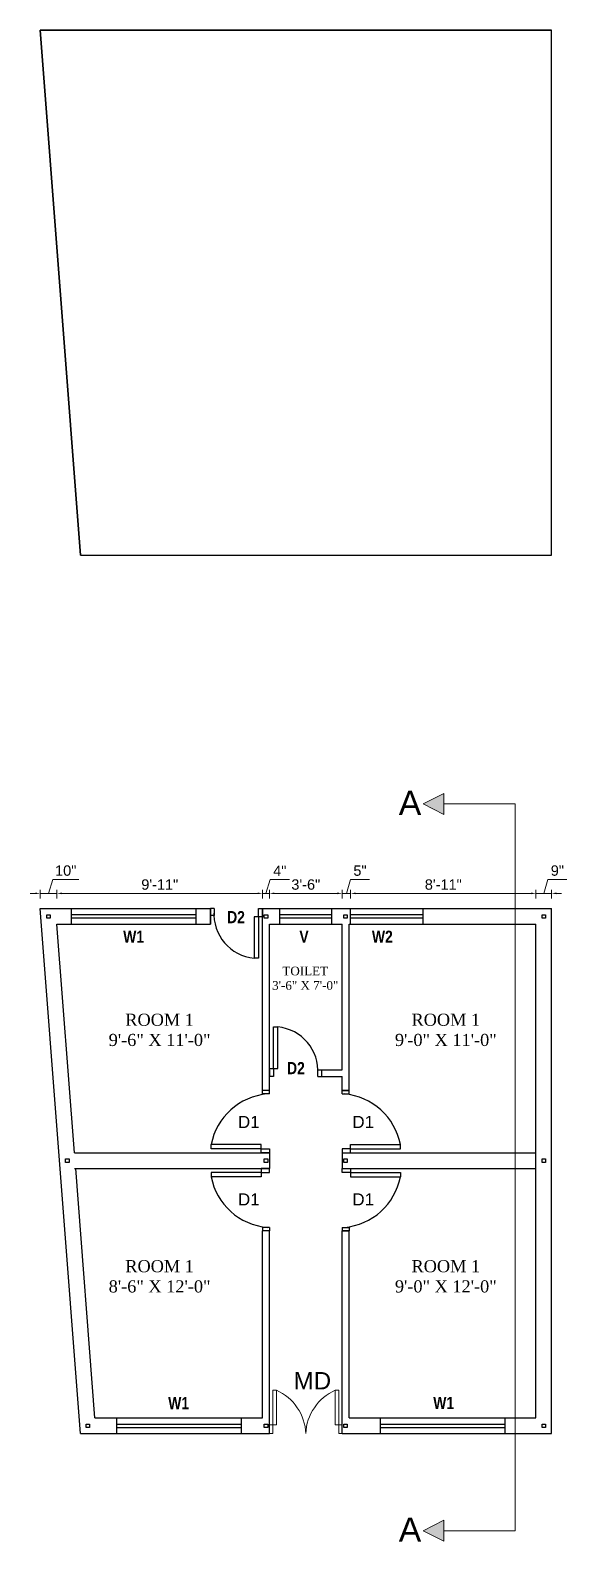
# Model space of a CAD drawing. Header units: inches. Extents: x 100101 to 119806, y -2288 to 8641.
# Drawn here: x 114404 to 114714, y 3883 to 4756 of the extents above; entities that cross this region are included whole.
import ezdxf

# ---------------------------------------------------------------- set-up
doc = ezdxf.new("R2010")
doc.units = ezdxf.units.IN
doc.header["$LTSCALE"] = 0.5
doc.header["$MEASUREMENT"] = 0
doc.header["$PDMODE"] = 66
doc.layers.add('DIMENSION', color=5, linetype='Continuous')
for name, color, linetype, lineweight in [('door', 202, 'Continuous', 5), ('steps', 253, 'Continuous', 20), ('Toilet', 7, 'Continuous', 25), ('truss', 1, 'Continuous', 25)]:
    doc.layers.add(name, color=color, linetype=linetype, lineweight=lineweight)
doc.styles.add('Lettring Text', font='arial.ttf')
doc.styles.get("Standard").update_dxf_attribs({"font": 'arial.ttf'})
doc.dimstyles.new('Copy of Standard', dxfattribs={"dimtxt": 6, "dimasz": 2.875, "dimexe": 2, "dimexo": 4, "dimgap": 2, "dimtad": 1, "dimdec": 0, "dimrnd": 1, "dimzin": 0, "dimdsep": 46, "dimlunit": 4, "dimtxsty": 'Lettring Text', "dimcen": 0.1, "dimclrd": 7, "dimclre": 7, "dimclrt": 7, "dimazin": 0, "dimtfac": 0.645, "dimtdec": 0, "dimtmove": 1, "dimatfit": 0, "dimfxl": 3, "dimfxlon": 1, "dimtfillclr": 256, "dimtolj": 1, "dimtzin": 0, "dimlwd": -1, "dimlwe": -1, "dimarcsym": 2})

# ---------------------------------------------------------------- blocks, each defined once
blk = doc.blocks.new('*D822')
at = {"layer": 'Defpoints', "color": 0, "ltscale": 0.5, "transparency": 16777216}
for p in [(114695.81, 4257.34), (114704.81, 4248.55), (114695.81, 4239.55)]:
    blk.add_point(p, dxfattribs=at)
at = {"layer": 'steps', "color": 7, "ltscale": 0.5, "transparency": 16777216}
for p, q in [((114695.81, 4254.34), (114695.81, 4259.34)), ((114700.31, 4257.34), (114702.73, 4265.41)), ((114702.73, 4265.41), (114713.63, 4265.41)), ((114704.81, 4254.34), (114704.81, 4259.34)), ((114692.94, 4257.34), (114690.06, 4257.34)), ((114704.81, 4257.34), (114695.81, 4257.34)), ((114704.81, 4257.34), (114695.81, 4257.34)), ((114707.69, 4257.34), (114710.56, 4257.34))]:
    blk.add_line(p, q, dxfattribs=at)
for points in [[(114692.94, 4257.82), (114692.94, 4256.86), (114695.81, 4257.34)], [(114707.69, 4257.82), (114707.69, 4256.86), (114704.81, 4257.34)]]:
    blk.add_solid(points, dxfattribs=at)
at = {"layer": 'steps', "color": 7, "ltscale": 0.5, "transparency": 16777216, "insert": (114708.18, 4270.47), "char_height": 6, "attachment_point": 5, "style": 'Lettring Text'}
blk.add_mtext('\\A1;9"', dxfattribs=at)
blk = doc.blocks.new('*D823')
at = {"layer": 'Defpoints', "color": 0, "transparency": 16777216}
for p in [(114588.71, 4257.34), (114588.71, 4248.55), (114695.81, 4239.55)]:
    blk.add_point(p, dxfattribs=at)
at = {"layer": 'steps', "color": 7, "transparency": 16777216}
for p, q in [((114588.71, 4254.34), (114588.71, 4259.34)), ((114695.81, 4254.34), (114695.81, 4259.34)), ((114692.94, 4257.34), (114591.59, 4257.34))]:
    blk.add_line(p, q, dxfattribs=at)
for points in [[(114591.59, 4257.82), (114591.59, 4256.86), (114588.71, 4257.34)], [(114692.94, 4257.82), (114692.94, 4256.86), (114695.81, 4257.34)]]:
    blk.add_solid(points, dxfattribs=at)
at = {"layer": 'steps', "color": 7, "transparency": 16777216, "insert": (114642.26, 4262.41), "char_height": 6, "attachment_point": 5, "style": 'Lettring Text'}
blk.add_mtext('\\A1;8\'-11"', dxfattribs=at)
blk = doc.blocks.new('*D824')
at = {"layer": 'Defpoints', "color": 0, "transparency": 16777216}
for p in [(114583.81, 4257.34), (114588.71, 4248.55), (114583.81, 4239.55)]:
    blk.add_point(p, dxfattribs=at)
at = {"layer": 'steps', "color": 7, "transparency": 16777216}
for p, q in [((114583.81, 4254.34), (114583.81, 4259.34)), ((114586.26, 4257.34), (114588.68, 4265.39)), ((114588.68, 4265.39), (114599.57, 4265.39)), ((114588.71, 4254.34), (114588.71, 4259.34)), ((114580.94, 4257.34), (114578.06, 4257.34)), ((114588.71, 4257.34), (114583.81, 4257.34)), ((114588.71, 4257.34), (114583.81, 4257.34)), ((114591.59, 4257.34), (114594.46, 4257.34))]:
    blk.add_line(p, q, dxfattribs=at)
for points in [[(114580.94, 4257.82), (114580.94, 4256.86), (114583.81, 4257.34)], [(114591.59, 4257.82), (114591.59, 4256.86), (114588.71, 4257.34)]]:
    blk.add_solid(points, dxfattribs=at)
at = {"layer": 'steps', "color": 7, "transparency": 16777216, "insert": (114594.13, 4270.45), "char_height": 6, "attachment_point": 5, "style": 'Lettring Text'}
blk.add_mtext('\\A1;5"', dxfattribs=at)
blk = doc.blocks.new('*D825')
at = {"layer": 'Defpoints', "color": 0, "transparency": 16777216}
for p in [(114541.81, 4257.34), (114541.81, 4239.55), (114583.81, 4239.55)]:
    blk.add_point(p, dxfattribs=at)
at = {"layer": 'steps', "color": 7, "transparency": 16777216}
for p, q in [((114541.81, 4254.34), (114541.81, 4259.34)), ((114583.81, 4254.34), (114583.81, 4259.34)), ((114580.94, 4257.34), (114544.69, 4257.34))]:
    blk.add_line(p, q, dxfattribs=at)
for points in [[(114544.69, 4257.82), (114544.69, 4256.86), (114541.81, 4257.34)], [(114580.94, 4257.82), (114580.94, 4256.86), (114583.81, 4257.34)]]:
    blk.add_solid(points, dxfattribs=at)
at = {"layer": 'steps', "color": 7, "transparency": 16777216, "insert": (114562.81, 4262.41), "char_height": 6, "attachment_point": 5, "style": 'Lettring Text'}
blk.add_mtext('\\A1;3\'-6"', dxfattribs=at)
blk = doc.blocks.new('*D826')
at = {"layer": 'Defpoints', "color": 0, "transparency": 16777216}
for p in [(114537.81, 4257.34), (114537.81, 4248.55), (114541.81, 4239.55)]:
    blk.add_point(p, dxfattribs=at)
at = {"layer": 'steps', "color": 7, "transparency": 16777216}
for p, q in [((114537.81, 4254.34), (114537.81, 4259.34)), ((114539.81, 4257.34), (114542.21, 4265.34)), ((114541.81, 4254.34), (114541.81, 4259.34)), ((114542.21, 4265.34), (114553.35, 4265.34)), ((114534.94, 4257.34), (114532.06, 4257.34)), ((114541.81, 4257.34), (114537.81, 4257.34)), ((114541.81, 4257.34), (114537.81, 4257.34)), ((114544.69, 4257.34), (114547.56, 4257.34))]:
    blk.add_line(p, q, dxfattribs=at)
for points in [[(114534.94, 4257.82), (114534.94, 4256.86), (114537.81, 4257.34)], [(114544.69, 4257.82), (114544.69, 4256.86), (114541.81, 4257.34)]]:
    blk.add_solid(points, dxfattribs=at)
at = {"layer": 'steps', "color": 7, "transparency": 16777216, "insert": (114547.78, 4270.34), "char_height": 6, "attachment_point": 5, "style": 'Lettring Text'}
blk.add_mtext('\\A1;4"', dxfattribs=at)
blk = doc.blocks.new('*D827')
at = {"layer": 'Defpoints', "color": 0, "transparency": 16777216}
for p in [(114419.04, 4257.34), (114537.81, 4248.55), (114419.04, 4239.55)]:
    blk.add_point(p, dxfattribs=at)
at = {"layer": 'steps', "color": 7, "transparency": 16777216}
for p, q in [((114419.04, 4254.34), (114419.04, 4259.34)), ((114537.81, 4254.34), (114537.81, 4259.34)), ((114534.94, 4257.34), (114421.91, 4257.34))]:
    blk.add_line(p, q, dxfattribs=at)
for points in [[(114421.91, 4257.82), (114421.91, 4256.86), (114419.04, 4257.34)], [(114534.94, 4257.82), (114534.94, 4256.86), (114537.81, 4257.34)]]:
    blk.add_solid(points, dxfattribs=at)
at = {"layer": 'steps', "color": 7, "transparency": 16777216, "insert": (114478.43, 4262.41), "char_height": 6, "attachment_point": 5, "style": 'Lettring Text'}
blk.add_mtext('\\A1;9\'-11"', dxfattribs=at)
blk = doc.blocks.new('*D828')
at = {"layer": 'Defpoints', "color": 0, "transparency": 16777216}
for p in [(114409.32, 4257.34), (114409.32, 4248.55), (114419.04, 4239.55)]:
    blk.add_point(p, dxfattribs=at)
at = {"layer": 'steps', "color": 7, "transparency": 16777216}
for p, q in [((114409.32, 4254.34), (114409.32, 4259.34)), ((114414.18, 4257.34), (114416.6, 4265.41)), ((114416.6, 4265.41), (114431.59, 4265.41)), ((114419.04, 4254.34), (114419.04, 4259.34)), ((114406.45, 4257.34), (114403.57, 4257.34)), ((114419.04, 4257.34), (114409.32, 4257.34)), ((114419.04, 4257.34), (114409.32, 4257.34)), ((114421.91, 4257.34), (114424.79, 4257.34))]:
    blk.add_line(p, q, dxfattribs=at)
for points in [[(114406.45, 4257.82), (114406.45, 4256.86), (114409.32, 4257.34)], [(114421.91, 4257.82), (114421.91, 4256.86), (114419.04, 4257.34)]]:
    blk.add_solid(points, dxfattribs=at)
at = {"layer": 'steps', "color": 7, "transparency": 16777216, "insert": (114424.1, 4270.47), "char_height": 6, "attachment_point": 5, "style": 'Lettring Text'}
blk.add_mtext('\\A1;10"', dxfattribs=at)

msp = doc.modelspace()

# ---------------------------------------------------------------- hatches: boundary and pattern name
at = {"linetype": 'ByBlock', "lineweight": 5}
for points in [[(114630.61, 4308.94), (114642.61, 4302.94), (114642.61, 4314.94)], [(114630.61, 3889.46), (114642.61, 3883.46), (114642.61, 3895.46)]]:
    msp.add_hatch(color=7, dxfattribs=at).paths.add_polyline_path(points)

# ---------------------------------------------------------------- linework, layer by layer
at = {"color": 7, "linetype": 'ByBlock', "lineweight": 5}
for p, q in [((114630.61, 4308.94), (114642.61, 4314.94)), ((114642.61, 4302.94), (114642.61, 4314.94)), ((114642.61, 4302.94), (114630.61, 4308.94)), ((114683.78, 4308.94), (114642.61, 4308.94)), ((114683.78, 3889.46), (114683.78, 4308.94)), ((114630.61, 3889.46), (114642.61, 3895.46)), ((114642.61, 3883.46), (114642.61, 3895.46)), ((114642.61, 3883.46), (114630.61, 3889.46)), ((114683.78, 3889.46), (114642.61, 3889.46))]:
    msp.add_line(p, q, dxfattribs=at)
at = {"layer": 'DIMENSION', "ltscale": 7}
for p, q in [((114509.81, 4248.55), (114507.81, 4248.55)), ((114509.81, 4244.55), (114507.81, 4244.55)), ((114509.81, 4248.55), (114509.81, 4244.55)), ((114533.01, 4243.75), (114533.01, 4219.87)), ((114535.41, 4243.75), (114533.01, 4243.75)), ((114535.41, 4243.75), (114535.41, 4248.55)), ((114535.41, 4248.55), (114537.81, 4248.55)), ((114535.41, 4243.75), (114535.41, 4219.87)), ((114537.81, 4243.75), (114535.41, 4243.75)), ((114537.81, 4248.55), (114537.81, 4243.75)), ((114535.41, 4219.87), (114533.01, 4219.87)), ((114544.21, 4156.35), (114544.21, 4180.23)), ((114544.21, 4180.23), (114546.61, 4180.23)), ((114546.61, 4156.35), (114546.61, 4180.23)), ((114541.81, 4156.35), (114544.21, 4156.35)), ((114541.81, 4151.55), (114541.81, 4156.35)), ((114544.21, 4156.35), (114544.21, 4151.55)), ((114544.21, 4156.35), (114546.61, 4156.35)), ((114569.81, 4151.55), (114569.81, 4155.55)), ((114569.81, 4155.55), (114571.81, 4155.55)), ((114544.21, 4151.55), (114541.81, 4151.55)), ((114569.81, 4151.55), (114571.81, 4151.55)), ((114537.81, 4141.55), (114537.81, 4143.55)), ((114541.81, 4141.55), (114537.81, 4141.55)), ((114541.81, 4141.55), (114541.81, 4143.55)), ((114583.81, 4141.55), (114583.81, 4143.55)), ((114583.81, 4141.55), (114587.81, 4141.55)), ((114587.81, 4141.55), (114587.81, 4143.55)), ((114537.01, 4112.35), (114508.14, 4112.35)), ((114508.14, 4109.95), (114508.14, 4112.35)), ((114537.01, 4109.95), (114508.14, 4109.95)), ((114537.01, 4109.95), (114537.01, 4112.35)), ((114537.01, 4107.55), (114537.01, 4109.95)), ((114537.01, 4109.95), (114541.81, 4109.95)), ((114541.81, 4109.95), (114541.81, 4107.55)), ((114588.61, 4109.95), (114583.81, 4109.95)), ((114583.81, 4109.95), (114583.81, 4107.55)), ((114588.61, 4112.35), (114617.49, 4112.35)), ((114588.61, 4109.95), (114588.61, 4112.35)), ((114588.61, 4109.95), (114617.49, 4109.95)), ((114588.61, 4107.55), (114588.61, 4109.95)), ((114617.49, 4109.95), (114617.49, 4112.35)), ((114541.81, 4107.55), (114537.01, 4107.55)), ((114583.81, 4107.55), (114588.61, 4107.55)), ((114537.01, 4096.15), (114508.14, 4096.15)), ((114508.14, 4096.15), (114508.14, 4093.75)), ((114537.01, 4093.75), (114508.14, 4093.75)), ((114537.01, 4098.55), (114537.01, 4096.15)), ((114541.81, 4098.55), (114537.01, 4098.55)), ((114537.01, 4096.15), (114541.81, 4096.15)), ((114537.01, 4096.15), (114537.01, 4093.75)), ((114541.81, 4096.15), (114541.81, 4098.55)), ((114583.81, 4096.15), (114583.81, 4098.55)), ((114583.81, 4098.55), (114588.61, 4098.55)), ((114588.61, 4096.15), (114583.81, 4096.15)), ((114588.61, 4098.55), (114588.61, 4096.15)), ((114588.61, 4096.15), (114617.49, 4096.15)), ((114588.61, 4096.15), (114588.61, 4093.75)), ((114588.61, 4093.75), (114617.49, 4093.75)), ((114617.49, 4096.15), (114617.49, 4093.75)), ((114541.81, 4064.55), (114537.81, 4064.55)), ((114537.81, 4064.55), (114537.81, 4062.55)), ((114541.81, 4064.55), (114541.81, 4062.55)), ((114583.81, 4064.55), (114587.81, 4064.55)), ((114583.81, 4064.55), (114583.81, 4062.55)), ((114587.81, 4064.55), (114587.81, 4062.55))]:
    msp.add_line(p, q, dxfattribs=at)
for centre, radius, start, end in [((114535.47, 4245.48), 25.72, 176.01057, 264.50706), ((114544.15, 4154.62), 25.72, 356.01057, 84.50706), ((114543.71, 4105.46), 36.23, 95.02457, 169.03431), ((114581.92, 4105.46), 36.23, 10.96569, 84.97543), ((114543.71, 4100.64), 36.23, 190.96569, 264.97543), ((114581.92, 4100.64), 36.23, 275.02457, 349.03431)]:
    msp.add_arc(centre, radius, start, end, dxfattribs=at)
at = {"layer": 'door', "ltscale": 0.5}
for p, q in [((114541.81, 3945.55), (114541.81, 3954.55)), ((114583.81, 3945.55), (114583.81, 3954.55))]:
    msp.add_line(p, q, dxfattribs=at)
at = {"layer": 'steps', "color": 7, "ltscale": 0.3}
for p, q in [((114541.81, 3945.55), (114541.81, 3954.55)), ((114539.81, 3945.55), (114539.81, 3945.55))]:
    msp.add_line(p, q, dxfattribs=at)
for points in [[(114543.81, 3950.55), (114543.81, 3970.55), (114545.81, 3970.55), (114545.81, 3950.55)], [(114581.81, 3950.55), (114581.81, 3970.55), (114579.81, 3970.55), (114579.81, 3950.55)], [(114541.81, 3950.55), (114543.81, 3950.55), (114543.81, 3945.55), (114541.81, 3945.55)], [(114583.81, 3950.55), (114581.81, 3950.55), (114581.81, 3945.55), (114583.81, 3945.55)]]:
    msp.add_lwpolyline(points, close=True, dxfattribs=at)
at = {"layer": 'steps', "color": 7, "ltscale": 0.3, "true_color": 0xffffff}
for centre, start, end in [((114534.18, 3944.36), 2.3834, 66.048), ((114591.45, 3944.36), 113.952, 177.6166)]:
    msp.add_arc(centre, 28.66, start, end, dxfattribs=at)
at = {"layer": 'Toilet'}
for p, q in [((114409.32, 4755.56), (114704.81, 4755.56)), ((114432.65, 4452.56), (114409.32, 4755.56)), ((114704.81, 4452.56), (114704.81, 4755.56)), ((114432.65, 4452.56), (114704.81, 4452.56)), ((114409.32, 4248.55), (114507.81, 4248.55)), ((114432.65, 3945.55), (114409.32, 4248.55)), ((114427.43, 4239.55), (114427.43, 4248.55)), ((114499.43, 4245.05), (114427.43, 4245.05)), ((114499.43, 4243.05), (114427.43, 4243.05)), ((114499.43, 4239.55), (114499.43, 4248.55)), ((114507.81, 4239.55), (114507.81, 4248.55)), ((114507.81, 4248.55), (114507.81, 4239.55)), ((114537.81, 4248.55), (114704.81, 4248.55)), ((114537.81, 4143.55), (114537.81, 4248.55)), ((114537.81, 4244.55), (114537.81, 4248.55)), ((114547.81, 4239.55), (114547.81, 4248.55)), ((114577.81, 4245.05), (114547.81, 4245.05)), ((114577.81, 4243.05), (114547.81, 4243.05)), ((114577.81, 4239.55), (114577.81, 4248.55)), ((114588.71, 4239.55), (114588.71, 4248.55)), ((114630.71, 4245.05), (114588.71, 4245.05)), ((114630.71, 4243.05), (114588.71, 4243.05)), ((114630.71, 4239.55), (114630.71, 4248.55)), ((114704.81, 3945.55), (114704.81, 4248.55)), ((114419.04, 4239.55), (114507.81, 4239.55)), ((114429.2, 4107.55), (114419.04, 4239.55)), ((114541.81, 4239.55), (114583.81, 4239.55)), ((114541.81, 4155.55), (114541.81, 4239.55)), ((114583.81, 4155.55), (114583.81, 4239.55)), ((114587.81, 4239.55), (114695.81, 4239.55)), ((114587.81, 4143.55), (114587.81, 4239.55)), ((114695.81, 3954.55), (114695.81, 4239.55)), ((114541.81, 4155.55), (114541.81, 4151.55)), ((114571.81, 4155.55), (114583.81, 4155.55)), ((114571.81, 4155.55), (114571.81, 4151.55)), ((114541.81, 4143.55), (114541.81, 4151.55)), ((114571.81, 4151.55), (114583.81, 4151.55)), ((114583.81, 4143.55), (114583.81, 4151.55)), ((114541.81, 4143.55), (114537.81, 4143.55)), ((114587.81, 4143.55), (114583.81, 4143.55)), ((114583.81, 4143.55), (114587.81, 4143.55)), ((114429.2, 4107.55), (114541.81, 4107.55)), ((114541.81, 4107.55), (114541.81, 4098.55)), ((114583.81, 4107.55), (114695.81, 4107.55)), ((114583.81, 4107.55), (114583.81, 4098.55)), ((114429.2, 4098.55), (114541.81, 4098.55)), ((114440.99, 3954.55), (114429.9, 4098.55)), ((114583.81, 4098.55), (114695.81, 4098.55)), ((114537.81, 3954.55), (114537.81, 4062.55)), ((114541.81, 4062.55), (114537.81, 4062.55)), ((114541.81, 4062.55), (114537.81, 4062.55)), ((114541.81, 3945.55), (114541.81, 4062.55)), ((114583.81, 3945.55), (114583.81, 4062.55)), ((114587.81, 4062.55), (114583.81, 4062.55)), ((114587.81, 4062.55), (114583.81, 4062.55)), ((114583.81, 4062.55), (114587.81, 4062.55)), ((114587.81, 3954.55), (114587.81, 4062.55)), ((114440.99, 3954.55), (114537.81, 3954.55)), ((114453.4, 3954.55), (114453.4, 3945.55)), ((114525.4, 3954.55), (114525.4, 3945.55)), ((114587.81, 3954.55), (114695.81, 3954.55)), ((114605.81, 3954.55), (114605.81, 3945.55)), ((114677.81, 3954.55), (114677.81, 3945.55)), ((114432.65, 3945.55), (114541.81, 3945.55)), ((114453.4, 3951.05), (114525.4, 3951.05)), ((114453.4, 3949.05), (114525.4, 3949.05)), ((114583.81, 3945.55), (114704.81, 3945.55)), ((114605.81, 3951.05), (114677.81, 3951.05)), ((114605.81, 3949.05), (114677.81, 3949.05))]:
    msp.add_line(p, q, dxfattribs=at)
for points in [[(114704.81, 4755.56), (114409.32, 4755.56), (114432.65, 4452.56), (114704.81, 4452.56)], [(114413.18, 4245.05), (114415.18, 4245.05), (114415.18, 4243.05), (114413.18, 4243.05)], [(114538.81, 4245.05), (114540.81, 4245.05), (114540.81, 4243.05), (114538.81, 4243.05)], [(114584.81, 4245.05), (114586.81, 4245.05), (114586.81, 4243.05), (114584.81, 4243.05)], [(114699.31, 4245.05), (114701.31, 4245.05), (114701.31, 4243.05), (114699.31, 4243.05)], [(114424.04, 4104.05), (114426.04, 4104.05), (114426.04, 4102.05), (114424.04, 4102.05)], [(114538.81, 4104.05), (114540.81, 4104.05), (114540.81, 4102.05), (114538.81, 4102.05)], [(114584.81, 4104.05), (114586.81, 4104.05), (114586.81, 4102.05), (114584.81, 4102.05)], [(114699.31, 4104.05), (114701.31, 4104.05), (114701.31, 4102.05), (114699.31, 4102.05)], [(114435.82, 3951.05), (114437.82, 3951.05), (114437.82, 3949.05), (114435.82, 3949.05)], [(114538.81, 3951.05), (114540.81, 3951.05), (114540.81, 3949.05), (114538.81, 3949.05)], [(114584.81, 3951.05), (114586.81, 3951.05), (114586.81, 3949.05), (114584.81, 3949.05)], [(114699.31, 3951.05), (114701.31, 3951.05), (114701.31, 3949.05), (114699.31, 3949.05)]]:
    msp.add_lwpolyline(points, close=True, dxfattribs=at)
at = {"layer": 'truss', "ltscale": 7}
for p, q in [((114535.41, 4248.55), (114537.81, 4248.55)), ((114537.81, 4248.55), (114537.81, 4244.55)), ((114541.81, 4151.55), (114541.81, 4155.55)), ((114544.21, 4151.55), (114541.81, 4151.55)), ((114541.81, 4143.55), (114537.81, 4143.55)), ((114583.81, 4143.55), (114587.81, 4143.55)), ((114541.81, 4109.95), (114541.81, 4107.55)), ((114583.81, 4109.95), (114583.81, 4107.55)), ((114541.81, 4107.55), (114537.81, 4107.55)), ((114583.81, 4107.55), (114587.81, 4107.55)), ((114541.81, 4098.55), (114537.81, 4098.55)), ((114541.81, 4096.15), (114541.81, 4098.55)), ((114583.81, 4098.55), (114587.81, 4098.55)), ((114583.81, 4096.15), (114583.81, 4098.55)), ((114541.81, 4062.55), (114537.81, 4062.55)), ((114583.81, 4062.55), (114587.81, 4062.55))]:
    msp.add_line(p, q, dxfattribs=at)

# ---------------------------------------------------------------- texts
at = {"color": 7, "linetype": 'ByBlock', "lineweight": 5, "attachment_point": 1}
for s, insert, char_height, width in [('A', (114616.51, 4316.56), 14, 26.5803), ('MD', (114555.73, 3981.04), 10, 44.1664), ('A', (114616.51, 3897.08), 14, 26.5803)]:
    msp.add_mtext(s, dxfattribs=dict(at, insert=insert, char_height=char_height, width=width))
at = {"layer": 'steps', "color": 7, "ltscale": 0.3}
for s, insert, char_height, width, attachment_point in [('{\\fTechnic|b1|i0|c2|p2;D2}', (114522.5, 4240.13), 7, 55.268, 8), ('{\\fTechnic|b1|i0|c2|p2;W1}', (114463.32, 4228.81), 7, 55.268, 8), ('{\\fTechnic|b1|i0|c2|p2;V}', (114561.78, 4228.81), 7, 55.268, 8), ('{\\fTechnic|b1|i0|c2|p2;W2}', (114607.04, 4228.81), 7, 55.268, 8), ('{\\fTimes New Roman|b0|i0|c0|p18;TOILET\\P3\'-6" X 7\'-0"}', (114562.48, 4215.04), 5, 55.268, 2), ('{\\fTimes New Roman|b0|i0|c0|p18;ROOM 1\\P9\'-6" X 11\'-0"}', (114478.34, 4187.91), 7, 65.2809, 2), ('{\\fTimes New Roman|b0|i0|c0|p18;ROOM 1\\P9\'-0" X 11\'-0"}', (114643.71, 4187.91), 7, 64.575, 2), ('{\\fTechnic|b1|i0|c2|p2;D2}', (114557.12, 4159.97), 7, 55.268, 2), ('{\\fTimes New Roman|b0|i0|c0|p18;ROOM 1\\P8\'-6" X 12\'-0"}', (114478.34, 4045.66), 7, 65.2809, 2), ('{\\fTimes New Roman|b0|i0|c0|p18;ROOM 1\\P9\'-0" X 12\'-0"}', (114643.71, 4045.66), 7, 64.575, 2), ('{\\fTechnic|b1|i0|c2|p2;W1}', (114489.32, 3959.59), 7, 55.268, 8), ('{\\fTechnic|b1|i0|c2|p2;W1}', (114642.49, 3959.71), 7, 55.268, 8)]:
    msp.add_mtext(s, dxfattribs=dict(at, insert=insert, char_height=char_height, width=width, attachment_point=attachment_point))
at = {"layer": 'steps', "color": 7, "ltscale": 0.3, "char_height": 7}
for insert, attachment_point in [((114529.89, 4128.91), 2), ((114595.99, 4128.91), 2), ((114529.89, 4077.19), 8), ((114595.99, 4077.19), 8)]:
    msp.add_mtext_dynamic_manual_height_columns('{\\W1;D1}', width=18.6213, gutter_width=40, heights=[0], dxfattribs=dict(at, insert=insert, attachment_point=attachment_point))

# ---------------------------------------------------------------- dimensions: what is measured, and where the dimension line sits
at = {"layer": 'steps'}
for base, p1, p2, picture, middle in [((114409.32, 4257.34), (114419.04, 4239.55), (114409.32, 4248.55), '*D828', (114418.6, 4270.47)), ((114537.81, 4257.34), (114541.81, 4239.55), (114537.81, 4248.55), '*D826', (114544.21, 4270.34)), ((114583.81, 4257.34), (114588.71, 4248.55), (114583.81, 4239.55), '*D824', (114590.68, 4270.45)), ((114419.04, 4257.34), (114537.81, 4248.55), (114419.04, 4239.55), '*D827', (114478.43, 4262.41)), ((114541.81, 4257.34), (114583.81, 4239.55), (114541.81, 4239.55), '*D825', (114562.81, 4262.41)), ((114588.71, 4257.34), (114695.81, 4239.55), (114588.71, 4248.55), '*D823', (114642.26, 4262.41))]:
    dim = msp.add_linear_dim(base=base, p1=p1, p2=p2, dimstyle='Copy of Standard', dxfattribs=at)
    dim.commit()
    dim.dimension.update_dxf_attribs({"geometry": picture, "text_midpoint": middle})
at = {"layer": 'steps', "ltscale": 0.5}
dim = msp.add_linear_dim(base=(114695.81, 4257.34), p1=(114704.81, 4248.55), p2=(114695.81, 4239.55), dimstyle='Copy of Standard', dxfattribs=at)
dim.commit()
dim.dimension.update_dxf_attribs({"geometry": '*D822', "text_midpoint": (114704.73, 4270.47)})

doc.saveas('drawing.dxf')
